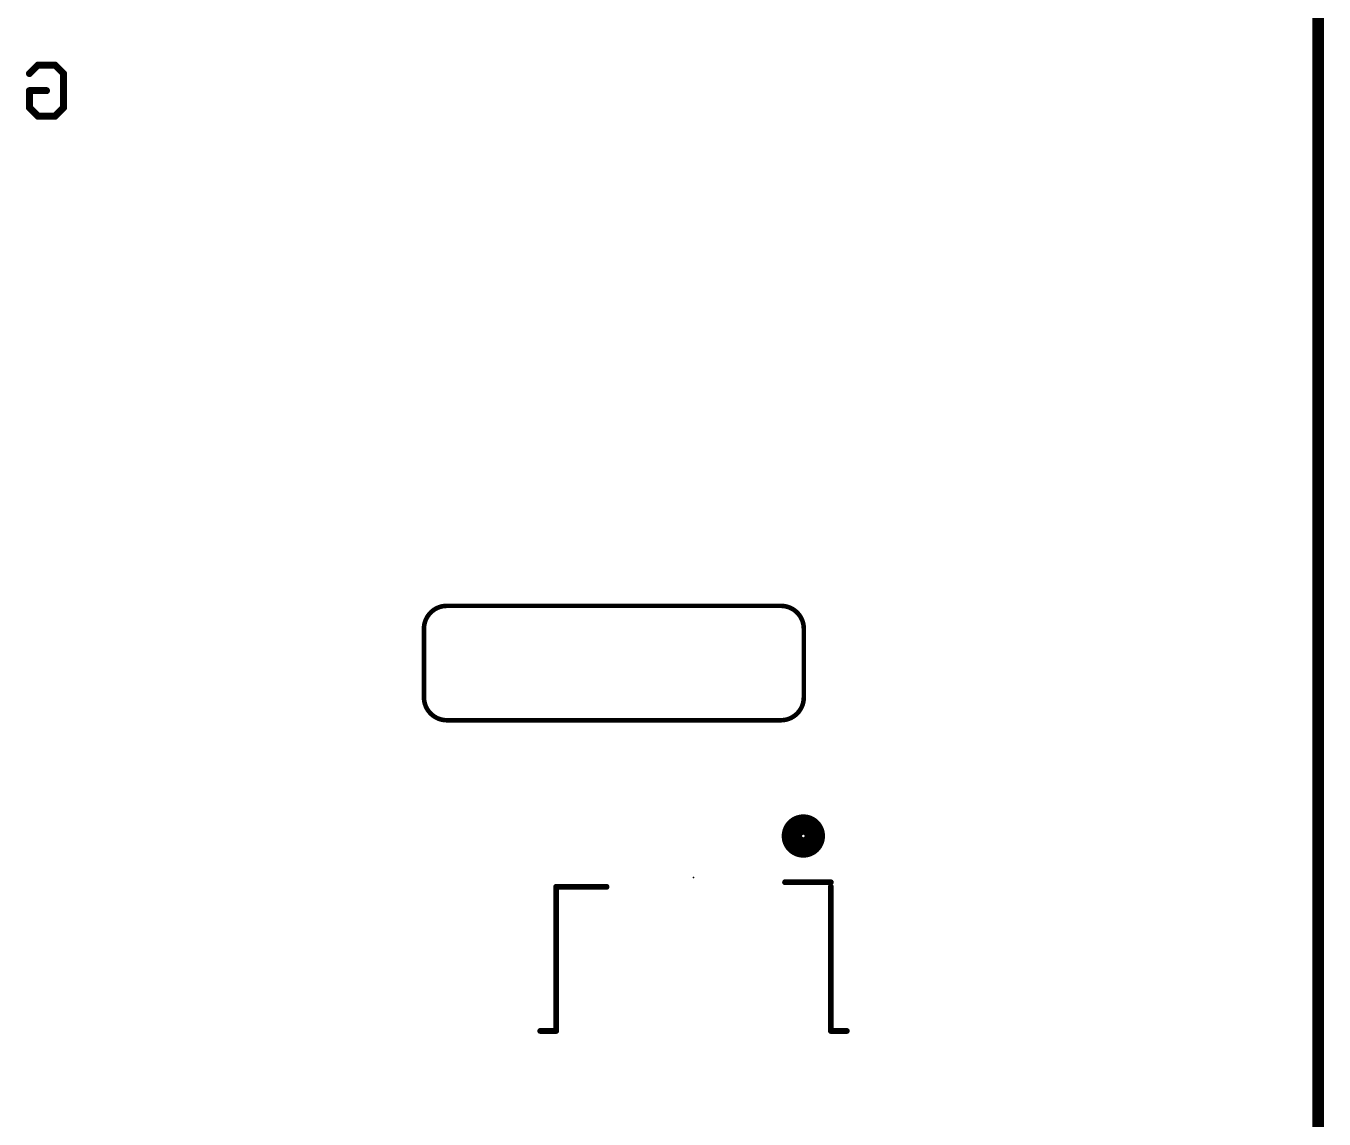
# Model space of a CAD drawing. Extents: x -84 to 55, y -33 to 162.
# Drawn here: x 26.41 to 54.78, y 64.72 to 88.61 of the extents above; entities that cross this region are included whole.
import ezdxf

# ---------------------------------------------------------------- set-up
doc = ezdxf.new("R2010")
doc.units = 0
for name, color, linetype in [('20', 7, 'CONTINUOUS'), ('22', 6, 'CONTINUOUS'), ('24', 7, 'CONTINUOUS')]:
    doc.layers.add(name, color=color, linetype=linetype)

msp = doc.modelspace()

# ---------------------------------------------------------------- linework, layer by layer
at = {"layer": '20'}
for points, const_width in [([(54.6506, 4), (54.6506, 150.9858)], 0.254), ([(35.61, 75.94), (42.91, 75.94)], 0.1), ([(35.11, 73.94), (35.11, 75.44)], 0.1), ([(43.41, 75.44), (43.41, 73.94)], 0.1), ([(42.91, 73.44), (35.61, 73.44)], 0.1)]:
    msp.add_lwpolyline(points, dxfattribs=dict(at, const_width=const_width))
for points, const_width in [([(35.61, 75.94, 0.4142), (35.11, 75.44)], 0.1), ([(35.61, 75.965, 1), (35.61, 75.915)], 0.05), ([(35.61, 75.915, 1), (35.61, 75.965)], 0.05), ([(43.41, 75.44, 0.4142), (42.91, 75.94)], 0.1), ([(42.91, 75.965, 1), (42.91, 75.915)], 0.05), ([(42.91, 75.915, 1), (42.91, 75.965)], 0.05), ([(35.135, 75.44, 1), (35.085, 75.44)], 0.05), ([(35.085, 75.44, 1), (35.135, 75.44)], 0.05), ([(43.435, 75.44, 1), (43.385, 75.44)], 0.05), ([(43.385, 75.44, 1), (43.435, 75.44)], 0.05), ([(35.11, 73.94, 0.4142), (35.61, 73.44)], 0.1), ([(35.135, 73.94, 1), (35.085, 73.94)], 0.05), ([(35.085, 73.94, 1), (35.135, 73.94)], 0.05), ([(42.91, 73.44, 0.4142), (43.41, 73.94)], 0.1), ([(43.435, 73.94, 1), (43.385, 73.94)], 0.05), ([(43.385, 73.94, 1), (43.435, 73.94)], 0.05), ([(35.61, 73.465, 1), (35.61, 73.415)], 0.05), ([(35.61, 73.415, 1), (35.61, 73.465)], 0.05), ([(42.91, 73.465, 1), (42.91, 73.415)], 0.05), ([(42.91, 73.415, 1), (42.91, 73.465)], 0.05)]:
    msp.add_lwpolyline(points, format="xyb", dxfattribs=dict(at, const_width=const_width))
at = {"layer": '22'}
for points, const_width in [([(26.4893, 87.5723), (26.6757, 87.7588)], 0.1524), ([(26.6757, 87.7588), (27.0486, 87.7588)], 0.1524), ([(27.0486, 87.7588), (27.235, 87.5723)], 0.1524), ([(27.235, 87.5723), (27.235, 86.8266)], 0.1524), ([(26.4893, 86.8266), (26.4893, 87.1995)], 0.1524), ([(26.4893, 87.1995), (26.8621, 87.1995)], 0.1524), ([(26.6757, 86.6402), (26.4893, 86.8266)], 0.1524), ([(27.235, 86.8266), (27.0486, 86.6402)], 0.1524), ([(27.0486, 86.6402), (26.6757, 86.6402)], 0.1524), ([(38, 66.65), (38, 69.8)], 0.127), ([(38, 69.8), (39.1, 69.8)], 0.127), ([(44, 69.9), (43, 69.9)], 0.127), ([(44, 69.8), (44, 66.65)], 0.127), ([(37.65, 66.65), (38, 66.65)], 0.127), ([(44, 66.65), (44.35, 66.65)], 0.127)]:
    msp.add_lwpolyline(points, dxfattribs=dict(at, const_width=const_width))
for points, const_width in [([(26.6757, 87.7969, 1), (26.6757, 87.7207)], 0.0762), ([(26.7027, 87.7318, 1), (26.6488, 87.7857)], 0.0762), ([(27.0755, 87.7857, 1), (27.0216, 87.7318)], 0.0762), ([(27.0486, 87.7207, 1), (27.0486, 87.7969)], 0.0762), ([(27.2731, 87.5723, 1), (27.1969, 87.5723)], 0.0762), ([(26.4624, 87.5993, 1), (26.5162, 87.5454)], 0.0762), ([(27.2081, 87.5454, 1), (27.2619, 87.5993)], 0.0762), ([(26.5274, 87.1995, 1), (26.4512, 87.1995)], 0.0762), ([(26.4893, 87.2376, 1), (26.4893, 87.1614)], 0.0762), ([(26.8621, 87.1614, 1), (26.8621, 87.2376)], 0.0762), ([(26.5162, 86.8536, 1), (26.4624, 86.7997)], 0.0762), ([(26.4512, 86.8266, 1), (26.5274, 86.8266)], 0.0762), ([(27.1969, 86.8266, 1), (27.2731, 86.8266)], 0.0762), ([(27.2619, 86.7997, 1), (27.2081, 86.8536)], 0.0762), ([(26.6757, 86.6783, 1), (26.6757, 86.6021)], 0.0762), ([(26.6488, 86.6133, 1), (26.7027, 86.6671)], 0.0762), ([(27.0216, 86.6671, 1), (27.0755, 86.6133)], 0.0762), ([(27.0486, 86.6021, 1), (27.0486, 86.6783)], 0.0762), ([(43.4, 70.6864, 1), (43.4, 71.1336, 1), (43.4, 70.6864)], 0.5), ([(38.0318, 69.8, 1), (37.9682, 69.8)], 0.0635), ([(38, 69.8317, 1), (38, 69.7682)], 0.0635), ([(39.1, 69.7682, 1), (39.1, 69.8317)], 0.0635), ([(43, 69.9318, 1), (43, 69.8683)], 0.0635), ([(44.0318, 69.8, 1), (43.9682, 69.8)], 0.0635), ([(44, 69.8683, 1), (44, 69.9318)], 0.0635), ([(37.65, 66.6818, 1), (37.65, 66.6183)], 0.0635), ([(37.9682, 66.65, 1), (38.0318, 66.65)], 0.0635), ([(38, 66.6183, 1), (38, 66.6818)], 0.0635), ([(44, 66.6818, 1), (44, 66.6183)], 0.0635), ([(43.9682, 66.65, 1), (44.0318, 66.65)], 0.0635), ([(44.35, 66.6183, 1), (44.35, 66.6818)], 0.0635)]:
    msp.add_lwpolyline(points, format="xyb", dxfattribs=dict(at, const_width=const_width))
at = {"layer": '24'}
msp.add_point((41, 70), dxfattribs=at)

doc.saveas('drawing.dxf')
